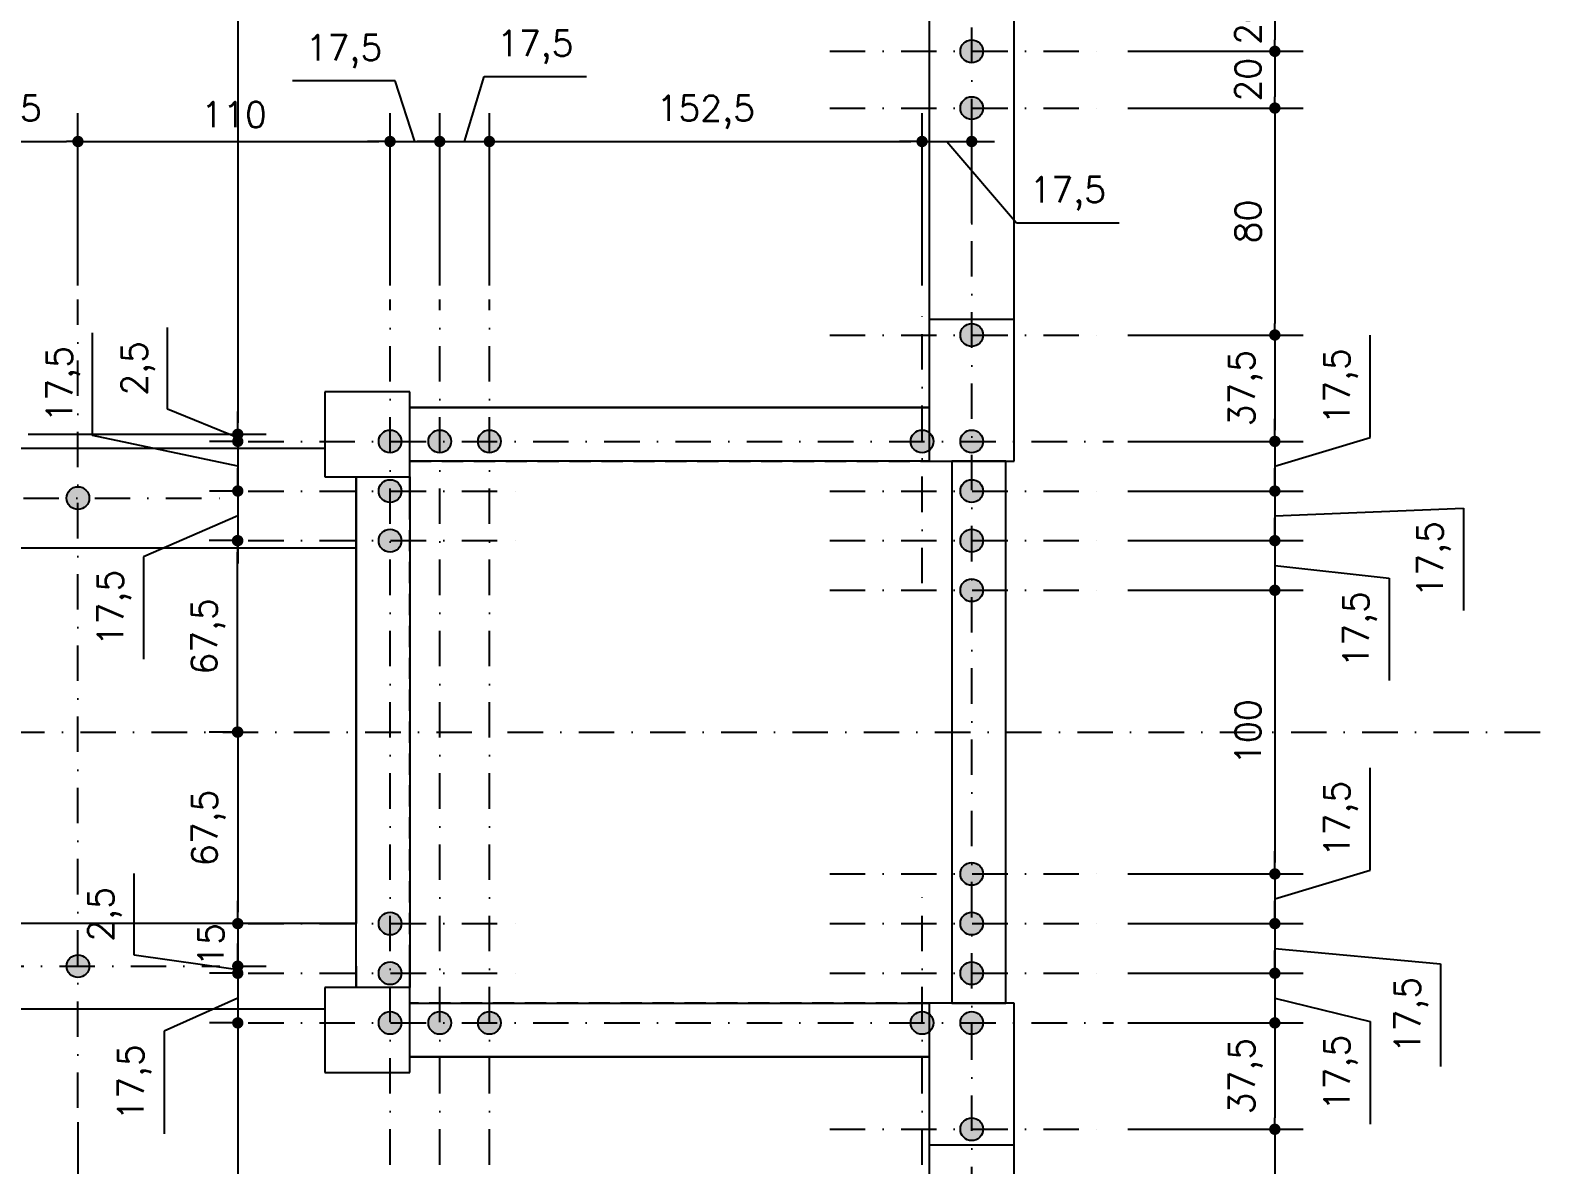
# Model space of a CAD drawing. Extents: x 26375 to 47400, y -1187 to 1911.
# Drawn here: x 29976 to 30509, y 481 to 881 of the extents above; entities that cross this region are included whole.
import ezdxf

# ---------------------------------------------------------------- set-up
doc = ezdxf.new("R2010")
doc.units = 0
doc.header["$LTSCALE"] = 25
doc.linetypes.add('DASHDOT', pattern=[1, 0.5, -0.25, 0, -0.25])
doc.linetypes.add('ESTILO_TQS_0001', pattern=[0.45, 0.3, -0.15])
for name, color, linetype in [('COTA', 1, 'Continuous'), ('EIXO_AUXILIAR', 1, 'DASHDOT'), ('EIXOS', 1, 'DASHDOT'), ('FERRO', 4, 'Continuous'), ('H7', 1, 'Continuous'), ('PROJ', 252, 'Continuous')]:
    doc.layers.add(name, color=color, linetype=linetype)
doc.styles.add('COTA', font='romans.shx')
doc.dimstyles.new('forma', dxfattribs={"dimtxt": 1.8, "dimasz": 0.8, "dimexe": 2, "dimexo": 1, "dimgap": 1, "dimtad": 1, "dimdec": 1, "dimzin": 9, "dimtxsty": 'COTA', "dimblk1": 'DOT', "dimblk2": 'DOT', "dimsah": 1, "dimcen": 0, "dimdle": 1, "dimclrd": 256, "dimclre": 256, "dimclrt": 2, "dimadec": 0, "dimazin": 0, "dimtfac": 1, "dimtdec": 0, "dimtmove": 0, "dimatfit": 3, "dimfxl": 1, "dimtolj": 1, "dimtzin": 0, "dimarcsym": 0})

# ---------------------------------------------------------------- blocks, each defined once
blk = doc.blocks.new('GR-1409')
at = {"layer": 'H7'}
blk.add_hatch(color=256, dxfattribs=at).paths.add_polyline_path([(-4, 0, 1), (4, 0, 1)])
at = {"layer": 'FERRO', "linetype": 'Continuous'}
blk.add_circle((0, 0), 4, dxfattribs=at)
blk = doc.blocks.new('GR-0909')
at = {"layer": 'H7'}
blk.add_hatch(color=256, dxfattribs=at).paths.add_polyline_path([(4, 0, 1), (-4, 0, 1)])
at = {"layer": 'FERRO', "linetype": 'Continuous'}
blk.add_circle((0, 0), 4, dxfattribs=at)
blk = doc.blocks.new('PROJ-FUND')
at = {"layer": 'PROJ'}
for p, q in [((30292.38, 908.08), (30292.38, 778.58)), ((30322.38, 778.58), (30322.38, 908.08)), ((30292.38, 747.58), (30109.38, 747.58)), ((30109.38, 747.58), (30292.38, 747.58)), ((30109.38, 728.58), (30109.38, 747.58)), ((30292.38, 747.58), (30292.38, 728.58)), ((30079.38, 733.08), (29969.88, 733.08)), ((30292.38, 728.58), (30109.38, 728.58)), ((30319.38, 728.58), (30300.38, 728.58)), ((30300.38, 728.58), (30300.38, 537.58)), ((30319.38, 537.58), (30319.38, 728.58)), ((30319.38, 537.58), (30319.38, 728.58)), ((30090.38, 723.08), (30090.38, 715.58)), ((30090.38, 723.08), (30090.38, 698.08)), ((30090.38, 723.08), (30109.38, 723.08)), ((30090.38, 543.08), (30090.38, 723.08)), ((30109.38, 723.08), (30109.38, 543.08)), ((29969.88, 698.08), (30090.38, 698.08)), ((30090.38, 698.08), (30090.38, 565.58)), ((30090.38, 565.58), (29969.88, 565.58)), ((30090.38, 543.08), (30090.38, 565.58)), ((30090.38, 550.58), (30090.38, 543.08)), ((30109.38, 543.08), (30090.38, 543.08)), ((29969.88, 535.58), (30079.38, 535.58)), ((30109.38, 537.58), (30292.38, 537.58)), ((30109.38, 518.58), (30109.38, 537.58)), ((30292.38, 537.58), (30292.38, 518.58)), ((30300.38, 537.58), (30319.38, 537.58)), ((30109.38, 518.58), (30292.38, 518.58)), ((30292.38, 518.58), (30109.38, 518.58)), ((30292.38, 487.58), (30292.38, 358.08)), ((30322.38, 358.08), (30322.38, 487.58))]:
    blk.add_line(p, q, dxfattribs=at)
at = {"layer": 'PROJ', "linetype": 'Continuous'}
for p, q in [((30322.38, 778.58), (30292.38, 778.58)), ((30292.38, 778.58), (30292.38, 728.58)), ((30322.38, 728.58), (30322.38, 778.58)), ((30109.38, 753.08), (30079.38, 753.08)), ((30079.38, 753.08), (30079.38, 723.08)), ((30109.38, 723.08), (30109.38, 753.08)), ((30292.38, 728.58), (30322.38, 728.58)), ((30079.38, 723.08), (30109.38, 723.08)), ((30109.38, 543.08), (30079.38, 543.08)), ((30079.38, 543.08), (30079.38, 513.08)), ((30109.38, 513.08), (30109.38, 543.08)), ((30322.38, 537.58), (30292.38, 537.58)), ((30292.38, 537.58), (30292.38, 487.58)), ((30322.38, 487.58), (30322.38, 537.58)), ((30079.38, 513.08), (30109.38, 513.08)), ((30292.38, 487.58), (30322.38, 487.58))]:
    blk.add_line(p, q, dxfattribs=at)
at = {"layer": 'PROJ', "linetype": 'ESTILO_TQS_0001'}
for p, q in [((30109.38, 728.58), (30292.38, 728.58)), ((30300.38, 728.58), (30300.38, 537.58)), ((30109.38, 715.58), (30109.38, 723.08)), ((30109.38, 550.58), (30109.38, 715.58)), ((30109.38, 543.08), (30109.38, 550.58)), ((30292.38, 537.58), (30109.38, 537.58))]:
    blk.add_line(p, q, dxfattribs=at)
blk = doc.blocks.new('_Dot')
at = {"color": 0, "linetype": 'ByBlock', "lineweight": -2}
blk.add_line((-0.5, 0), (-1, 0), dxfattribs=at)
at = {"color": 0, "linetype": 'ByBlock', "const_width": 0.5}
blk.add_lwpolyline([(-0.25, 0, 1), (0.25, 0, 1)], format="xyb", close=True, dxfattribs=at)
blk = doc.blocks.new('*D893')
at = {"layer": 'COTA', "lineweight": -2, "transparency": 16777216}
for p, q in [((29939.88, 790.58), (29939.88, 851.29)), ((29992.38, 790.58), (29992.38, 851.29)), ((29943.88, 841.29), (29988.38, 841.29))]:
    blk.add_line(p, q, dxfattribs=at)
at = {"layer": 'Defpoints', "color": 0, "transparency": 16777216}
for p in [(29992.38, 841.29), (29939.88, 785.58), (29992.38, 785.58)]:
    blk.add_point(p, dxfattribs=at)
at = {"layer": 'COTA', "lineweight": -2, "transparency": 16777216, "xscale": 4, "yscale": 4, "zscale": 4, "rotation": 180}
blk.add_blockref('_Dot', (29939.88, 841.29), dxfattribs=at)
at = {"layer": 'COTA', "lineweight": -2, "transparency": 16777216, "xscale": 4, "yscale": 4, "zscale": 4}
blk.add_blockref('_Dot', (29992.38, 841.29), dxfattribs=at)
at = {"layer": 'COTA', "color": 2, "transparency": 16777216, "insert": (29966.13, 851.65), "char_height": 9, "attachment_point": 5, "style": 'COTA'}
blk.add_mtext('\\A1;52,5 ', dxfattribs=at)
blk = doc.blocks.new('*D894')
at = {"layer": 'COTA', "lineweight": -2, "transparency": 16777216}
for p, q in [((29992.38, 790.58), (29992.38, 851.29)), ((30102.38, 790.58), (30102.38, 851.29)), ((29996.38, 841.29), (30098.38, 841.29))]:
    blk.add_line(p, q, dxfattribs=at)
at = {"layer": 'Defpoints', "color": 0, "transparency": 16777216}
for p in [(30102.38, 841.29), (29992.38, 785.58), (30102.38, 785.58)]:
    blk.add_point(p, dxfattribs=at)
at = {"layer": 'COTA', "lineweight": -2, "transparency": 16777216, "xscale": 4, "yscale": 4, "zscale": 4, "rotation": 180}
blk.add_blockref('_Dot', (29992.38, 841.29), dxfattribs=at)
at = {"layer": 'COTA', "lineweight": -2, "transparency": 16777216, "xscale": 4, "yscale": 4, "zscale": 4}
blk.add_blockref('_Dot', (30102.38, 841.29), dxfattribs=at)
at = {"layer": 'COTA', "color": 2, "transparency": 16777216, "insert": (30047.38, 850.79), "char_height": 9, "attachment_point": 5, "style": 'COTA'}
blk.add_mtext('\\A1;110 ', dxfattribs=at)
blk = doc.blocks.new('*D895')
at = {"layer": 'COTA', "lineweight": -2, "transparency": 16777216}
for p, q in [((30104.19, 862.66), (30068.05, 862.66)), ((30111.13, 841.29), (30104.19, 862.66)), ((30102.38, 790.58), (30102.38, 851.29)), ((30119.88, 790.58), (30119.88, 851.29)), ((30098.38, 841.29), (30094.38, 841.29)), ((30102.38, 841.29), (30119.88, 841.29)), ((30102.38, 841.29), (30119.88, 841.29)), ((30123.88, 841.29), (30127.88, 841.29))]:
    blk.add_line(p, q, dxfattribs=at)
at = {"layer": 'Defpoints', "color": 0, "transparency": 16777216}
for p in [(30119.88, 841.29), (30102.38, 785.58), (30119.88, 785.58)]:
    blk.add_point(p, dxfattribs=at)
at = {"layer": 'COTA', "lineweight": -2, "transparency": 16777216, "xscale": 4, "yscale": 4, "zscale": 4}
blk.add_blockref('_Dot', (30102.38, 841.29), dxfattribs=at)
at = {"layer": 'COTA', "lineweight": -2, "transparency": 16777216, "xscale": 4, "yscale": 4, "zscale": 4, "rotation": 180}
blk.add_blockref('_Dot', (30119.88, 841.29), dxfattribs=at)
at = {"layer": 'COTA', "color": 2, "transparency": 16777216, "insert": (30086.12, 873.02), "char_height": 9, "attachment_point": 5, "style": 'COTA'}
blk.add_mtext('\\A1;17,5 ', dxfattribs=at)
blk = doc.blocks.new('*D896')
at = {"layer": 'COTA', "lineweight": -2, "transparency": 16777216}
for p, q in [((30128.63, 841.29), (30135.49, 864.15)), ((30135.49, 864.15), (30171.63, 864.15)), ((30119.88, 790.58), (30119.88, 851.29)), ((30137.38, 790.58), (30137.38, 851.29)), ((30115.88, 841.29), (30111.88, 841.29)), ((30119.88, 841.29), (30137.38, 841.29)), ((30119.88, 841.29), (30137.38, 841.29)), ((30141.38, 841.29), (30145.38, 841.29))]:
    blk.add_line(p, q, dxfattribs=at)
at = {"layer": 'Defpoints', "color": 0, "transparency": 16777216}
for p in [(30137.38, 841.29), (30119.88, 785.58), (30137.38, 785.58)]:
    blk.add_point(p, dxfattribs=at)
at = {"layer": 'COTA', "lineweight": -2, "transparency": 16777216, "xscale": 4, "yscale": 4, "zscale": 4}
blk.add_blockref('_Dot', (30119.88, 841.29), dxfattribs=at)
at = {"layer": 'COTA', "lineweight": -2, "transparency": 16777216, "xscale": 4, "yscale": 4, "zscale": 4, "rotation": 180}
blk.add_blockref('_Dot', (30137.38, 841.29), dxfattribs=at)
at = {"layer": 'COTA', "color": 2, "transparency": 16777216, "insert": (30153.56, 874.51), "char_height": 9, "attachment_point": 5, "style": 'COTA'}
blk.add_mtext('\\A1;17,5 ', dxfattribs=at)
blk = doc.blocks.new('*D897')
at = {"layer": 'COTA', "lineweight": -2, "transparency": 16777216}
for p, q in [((30137.38, 790.58), (30137.38, 851.29)), ((30289.88, 790.58), (30289.88, 851.29)), ((30141.38, 841.29), (30285.88, 841.29))]:
    blk.add_line(p, q, dxfattribs=at)
at = {"layer": 'Defpoints', "color": 0, "transparency": 16777216}
for p in [(30289.88, 841.29), (30137.38, 785.58), (30289.88, 785.58)]:
    blk.add_point(p, dxfattribs=at)
at = {"layer": 'COTA', "lineweight": -2, "transparency": 16777216, "xscale": 4, "yscale": 4, "zscale": 4, "rotation": 180}
blk.add_blockref('_Dot', (30137.38, 841.29), dxfattribs=at)
at = {"layer": 'COTA', "lineweight": -2, "transparency": 16777216, "xscale": 4, "yscale": 4, "zscale": 4}
blk.add_blockref('_Dot', (30289.88, 841.29), dxfattribs=at)
at = {"layer": 'COTA', "color": 2, "transparency": 16777216, "insert": (30213.63, 851.65), "char_height": 9, "attachment_point": 5, "style": 'COTA'}
blk.add_mtext('\\A1;152,5 ', dxfattribs=at)
blk = doc.blocks.new('*D903')
at = {"layer": 'COTA', "lineweight": -2, "transparency": 16777216}
for p, q in [((30289.88, 790.58), (30289.88, 851.29)), ((30307.38, 812.53), (30307.38, 851.29)), ((30285.88, 841.29), (30281.88, 841.29)), ((30289.88, 841.29), (30307.38, 841.29)), ((30289.88, 841.29), (30307.38, 841.29)), ((30298.63, 841.29), (30323.17, 812.58)), ((30311.38, 841.29), (30315.38, 841.29)), ((30323.17, 812.58), (30359.31, 812.58))]:
    blk.add_line(p, q, dxfattribs=at)
at = {"layer": 'Defpoints', "color": 0, "transparency": 16777216}
for p in [(30307.38, 841.29), (30307.38, 807.53), (30289.88, 785.58)]:
    blk.add_point(p, dxfattribs=at)
at = {"layer": 'COTA', "lineweight": -2, "transparency": 16777216, "xscale": 4, "yscale": 4, "zscale": 4}
blk.add_blockref('_Dot', (30289.88, 841.29), dxfattribs=at)
at = {"layer": 'COTA', "lineweight": -2, "transparency": 16777216, "xscale": 4, "yscale": 4, "zscale": 4, "rotation": 180}
blk.add_blockref('_Dot', (30307.38, 841.29), dxfattribs=at)
at = {"layer": 'COTA', "color": 2, "transparency": 16777216, "insert": (30341.24, 822.93), "char_height": 9, "attachment_point": 5, "style": 'COTA'}
blk.add_mtext('\\A1;17,5 ', dxfattribs=at)
blk = doc.blocks.new('*D936')
at = {"layer": 'COTA', "lineweight": -2, "transparency": 16777216}
for p, q in [((29939.88, 495.58), (29939.88, 431.67)), ((29992.38, 495.58), (29992.38, 431.67)), ((29943.88, 441.67), (29988.38, 441.67))]:
    blk.add_line(p, q, dxfattribs=at)
at = {"layer": 'Defpoints', "color": 0, "transparency": 16777216}
for p in [(29939.88, 500.58), (29992.38, 500.58), (29992.38, 441.67)]:
    blk.add_point(p, dxfattribs=at)
at = {"layer": 'COTA', "lineweight": -2, "transparency": 16777216, "xscale": 4, "yscale": 4, "zscale": 4, "rotation": 180}
blk.add_blockref('_Dot', (29939.88, 441.67), dxfattribs=at)
at = {"layer": 'COTA', "lineweight": -2, "transparency": 16777216, "xscale": 4, "yscale": 4, "zscale": 4}
blk.add_blockref('_Dot', (29992.38, 441.67), dxfattribs=at)
at = {"layer": 'COTA', "color": 2, "transparency": 16777216, "insert": (29966.13, 452.02), "char_height": 9, "attachment_point": 5, "style": 'COTA'}
blk.add_mtext('\\A1;52,5 ', dxfattribs=at)
blk = doc.blocks.new('*D937')
at = {"layer": 'COTA', "lineweight": -2, "transparency": 16777216}
for p, q in [((29992.38, 495.58), (29992.38, 431.67)), ((30102.38, 475.58), (30102.38, 431.67)), ((29996.38, 441.67), (30098.38, 441.67))]:
    blk.add_line(p, q, dxfattribs=at)
at = {"layer": 'Defpoints', "color": 0, "transparency": 16777216}
for p in [(29992.38, 500.58), (30102.38, 480.58), (30102.38, 441.67)]:
    blk.add_point(p, dxfattribs=at)
at = {"layer": 'COTA', "lineweight": -2, "transparency": 16777216, "xscale": 4, "yscale": 4, "zscale": 4, "rotation": 180}
blk.add_blockref('_Dot', (29992.38, 441.67), dxfattribs=at)
at = {"layer": 'COTA', "lineweight": -2, "transparency": 16777216, "xscale": 4, "yscale": 4, "zscale": 4}
blk.add_blockref('_Dot', (30102.38, 441.67), dxfattribs=at)
at = {"layer": 'COTA', "color": 2, "transparency": 16777216, "insert": (30034.38, 451.17), "char_height": 9, "attachment_point": 5, "style": 'COTA'}
blk.add_mtext('\\A1;110 ', dxfattribs=at)
blk = doc.blocks.new('*D983')
at = {"layer": 'COTA', "lineweight": -2, "transparency": 16777216}
for p, q in [((30362.38, 893.08), (30424.23, 893.08)), ((30414.23, 889.08), (30414.23, 877.08)), ((30362.38, 873.08), (30424.23, 873.08))]:
    blk.add_line(p, q, dxfattribs=at)
at = {"layer": 'Defpoints', "color": 0, "transparency": 16777216}
for p in [(30357.38, 893.08), (30357.38, 873.08), (30414.23, 873.08)]:
    blk.add_point(p, dxfattribs=at)
at = {"layer": 'COTA', "lineweight": -2, "transparency": 16777216, "xscale": 4, "yscale": 4, "zscale": 4}
for p, rotation in [((30414.23, 893.08), 90), ((30414.23, 873.08), 270)]:
    blk.add_blockref('_Dot', p, dxfattribs=dict(at, rotation=rotation))
at = {"layer": 'COTA', "color": 2, "transparency": 16777216, "insert": (30404.73, 883.08), "char_height": 9, "attachment_point": 5, "rotation": 90, "style": 'COTA'}
blk.add_mtext('\\A1;20 ', dxfattribs=at)
blk = doc.blocks.new('*D984')
at = {"layer": 'COTA', "lineweight": -2, "transparency": 16777216}
for p, q in [((30362.38, 873.08), (30424.23, 873.08)), ((30414.23, 869.08), (30414.23, 857.08)), ((30362.38, 853.08), (30424.23, 853.08))]:
    blk.add_line(p, q, dxfattribs=at)
at = {"layer": 'Defpoints', "color": 0, "transparency": 16777216}
for p in [(30357.38, 873.08), (30357.38, 853.08), (30414.23, 853.08)]:
    blk.add_point(p, dxfattribs=at)
at = {"layer": 'COTA', "lineweight": -2, "transparency": 16777216, "xscale": 4, "yscale": 4, "zscale": 4}
for p, rotation in [((30414.23, 873.08), 90), ((30414.23, 853.08), 270)]:
    blk.add_blockref('_Dot', p, dxfattribs=dict(at, rotation=rotation))
at = {"layer": 'COTA', "color": 2, "transparency": 16777216, "insert": (30404.73, 863.08), "char_height": 9, "attachment_point": 5, "rotation": 90, "style": 'COTA'}
blk.add_mtext('\\A1;20 ', dxfattribs=at)
blk = doc.blocks.new('*D985')
at = {"layer": 'COTA', "lineweight": -2, "transparency": 16777216}
for p, q in [((30362.38, 853.08), (30424.23, 853.08)), ((30414.23, 849.08), (30414.23, 777.08)), ((30362.38, 773.08), (30424.23, 773.08))]:
    blk.add_line(p, q, dxfattribs=at)
at = {"layer": 'Defpoints', "color": 0, "transparency": 16777216}
for p in [(30357.38, 853.08), (30357.38, 773.08), (30414.23, 773.08)]:
    blk.add_point(p, dxfattribs=at)
at = {"layer": 'COTA', "lineweight": -2, "transparency": 16777216, "xscale": 4, "yscale": 4, "zscale": 4}
for p, rotation in [((30414.23, 853.08), 90), ((30414.23, 773.08), 270)]:
    blk.add_blockref('_Dot', p, dxfattribs=dict(at, rotation=rotation))
at = {"layer": 'COTA', "color": 2, "transparency": 16777216, "insert": (30404.73, 813.08), "char_height": 9, "attachment_point": 5, "rotation": 90, "style": 'COTA'}
blk.add_mtext('\\A1;80 ', dxfattribs=at)
blk = doc.blocks.new('*D986')
at = {"layer": 'COTA', "lineweight": -2, "transparency": 16777216}
for p, q in [((30362.38, 773.08), (30424.23, 773.08)), ((30414.23, 769.08), (30414.23, 739.58)), ((30362.38, 735.58), (30424.23, 735.58))]:
    blk.add_line(p, q, dxfattribs=at)
at = {"layer": 'Defpoints', "color": 0, "transparency": 16777216}
for p in [(30357.38, 773.08), (30357.38, 735.58), (30414.23, 735.58)]:
    blk.add_point(p, dxfattribs=at)
at = {"layer": 'COTA', "lineweight": -2, "transparency": 16777216, "xscale": 4, "yscale": 4, "zscale": 4}
for p, rotation in [((30414.23, 773.08), 90), ((30414.23, 735.58), 270)]:
    blk.add_blockref('_Dot', p, dxfattribs=dict(at, rotation=rotation))
at = {"layer": 'COTA', "color": 2, "transparency": 16777216, "insert": (30403.87, 754.33), "char_height": 9, "attachment_point": 5, "rotation": 90, "style": 'COTA'}
blk.add_mtext('\\A1;37,5 ', dxfattribs=at)
blk = doc.blocks.new('*D987')
at = {"layer": 'COTA', "lineweight": -2, "transparency": 16777216}
for p, q in [((30447.8, 736.9), (30447.8, 773.04)), ((30414.23, 739.58), (30414.23, 743.58)), ((30414.23, 726.83), (30447.8, 736.9)), ((30362.38, 735.58), (30424.23, 735.58)), ((30414.23, 735.58), (30414.23, 718.08)), ((30414.23, 735.58), (30414.23, 718.08)), ((30362.38, 718.08), (30424.23, 718.08)), ((30414.23, 714.08), (30414.23, 710.08))]:
    blk.add_line(p, q, dxfattribs=at)
at = {"layer": 'Defpoints', "color": 0, "transparency": 16777216}
for p in [(30357.38, 735.58), (30357.38, 718.08), (30414.23, 718.08)]:
    blk.add_point(p, dxfattribs=at)
at = {"layer": 'COTA', "lineweight": -2, "transparency": 16777216, "xscale": 4, "yscale": 4, "zscale": 4}
for p, rotation in [((30414.23, 735.58), 270), ((30414.23, 718.08), 90)]:
    blk.add_blockref('_Dot', p, dxfattribs=dict(at, rotation=rotation))
at = {"layer": 'COTA', "color": 2, "transparency": 16777216, "insert": (30437.44, 754.97), "char_height": 9, "attachment_point": 5, "rotation": 90, "style": 'COTA'}
blk.add_mtext('\\A1;17,5 ', dxfattribs=at)
blk = doc.blocks.new('*D988')
at = {"layer": 'COTA', "lineweight": -2, "transparency": 16777216}
for p, q in [((30414.23, 722.08), (30414.23, 726.08)), ((30362.38, 718.08), (30424.23, 718.08)), ((30414.23, 718.08), (30414.23, 700.58)), ((30414.23, 718.08), (30414.23, 700.58)), ((30414.23, 709.33), (30480.66, 712.09)), ((30480.66, 712.09), (30480.66, 675.95)), ((30362.38, 700.58), (30424.23, 700.58)), ((30414.23, 696.58), (30414.23, 692.58))]:
    blk.add_line(p, q, dxfattribs=at)
at = {"layer": 'Defpoints', "color": 0, "transparency": 16777216}
for p in [(30357.38, 718.08), (30357.38, 700.58), (30414.23, 700.58)]:
    blk.add_point(p, dxfattribs=at)
at = {"layer": 'COTA', "lineweight": -2, "transparency": 16777216, "xscale": 4, "yscale": 4, "zscale": 4}
for p, rotation in [((30414.23, 718.08), 270), ((30414.23, 700.58), 90)]:
    blk.add_blockref('_Dot', p, dxfattribs=dict(at, rotation=rotation))
at = {"layer": 'COTA', "color": 2, "transparency": 16777216, "insert": (30470.3, 694.02), "char_height": 9, "attachment_point": 5, "rotation": 90, "style": 'COTA'}
blk.add_mtext('\\A1;17,5 ', dxfattribs=at)
blk = doc.blocks.new('*D989')
at = {"layer": 'COTA', "lineweight": -2, "transparency": 16777216}
for p, q in [((30414.23, 704.58), (30414.23, 708.58)), ((30362.38, 700.58), (30424.23, 700.58)), ((30414.23, 700.58), (30414.23, 683.08)), ((30414.23, 700.58), (30414.23, 683.08)), ((30414.23, 691.83), (30454.52, 687.38)), ((30362.38, 683.08), (30424.23, 683.08)), ((30454.52, 687.38), (30454.52, 651.24)), ((30414.23, 679.08), (30414.23, 675.08))]:
    blk.add_line(p, q, dxfattribs=at)
at = {"layer": 'Defpoints', "color": 0, "transparency": 16777216}
for p in [(30357.38, 700.58), (30357.38, 683.08), (30414.23, 683.08)]:
    blk.add_point(p, dxfattribs=at)
at = {"layer": 'COTA', "lineweight": -2, "transparency": 16777216, "xscale": 4, "yscale": 4, "zscale": 4}
for p, rotation in [((30414.23, 700.58), 270), ((30414.23, 683.08), 90)]:
    blk.add_blockref('_Dot', p, dxfattribs=dict(at, rotation=rotation))
at = {"layer": 'COTA', "color": 2, "transparency": 16777216, "insert": (30444.16, 669.31), "char_height": 9, "attachment_point": 5, "rotation": 90, "style": 'COTA'}
blk.add_mtext('\\A1;17,5 ', dxfattribs=at)
blk = doc.blocks.new('*D990')
at = {"layer": 'COTA', "lineweight": -2, "transparency": 16777216}
for p, q in [((30362.38, 683.08), (30424.23, 683.08)), ((30414.23, 679.08), (30414.23, 587.08)), ((30362.38, 583.08), (30424.23, 583.08))]:
    blk.add_line(p, q, dxfattribs=at)
at = {"layer": 'Defpoints', "color": 0, "transparency": 16777216}
for p in [(30357.38, 683.08), (30357.38, 583.08), (30414.23, 583.08)]:
    blk.add_point(p, dxfattribs=at)
at = {"layer": 'COTA', "lineweight": -2, "transparency": 16777216, "xscale": 4, "yscale": 4, "zscale": 4}
for p, rotation in [((30414.23, 683.08), 90), ((30414.23, 583.08), 270)]:
    blk.add_blockref('_Dot', p, dxfattribs=dict(at, rotation=rotation))
at = {"layer": 'COTA', "color": 2, "transparency": 16777216, "insert": (30404.73, 633.08), "char_height": 9, "attachment_point": 5, "rotation": 90, "style": 'COTA'}
blk.add_mtext('\\A1;100 ', dxfattribs=at)
blk = doc.blocks.new('*D991')
at = {"layer": 'COTA', "lineweight": -2, "transparency": 16777216}
for p, q in [((30447.8, 584.4), (30447.8, 620.54)), ((30414.23, 587.08), (30414.23, 591.08)), ((30362.38, 583.08), (30424.23, 583.08)), ((30414.23, 574.33), (30447.8, 584.4)), ((30414.23, 583.08), (30414.23, 565.58)), ((30414.23, 583.08), (30414.23, 565.58)), ((30362.38, 565.58), (30424.23, 565.58)), ((30414.23, 561.58), (30414.23, 557.58))]:
    blk.add_line(p, q, dxfattribs=at)
at = {"layer": 'Defpoints', "color": 0, "transparency": 16777216}
for p in [(30357.38, 583.08), (30357.38, 565.58), (30414.23, 565.58)]:
    blk.add_point(p, dxfattribs=at)
at = {"layer": 'COTA', "lineweight": -2, "transparency": 16777216, "xscale": 4, "yscale": 4, "zscale": 4}
for p, rotation in [((30414.23, 583.08), 270), ((30414.23, 565.58), 90)]:
    blk.add_blockref('_Dot', p, dxfattribs=dict(at, rotation=rotation))
at = {"layer": 'COTA', "color": 2, "transparency": 16777216, "insert": (30437.44, 602.47), "char_height": 9, "attachment_point": 5, "rotation": 90, "style": 'COTA'}
blk.add_mtext('\\A1;17,5 ', dxfattribs=at)
blk = doc.blocks.new('*D992')
at = {"layer": 'COTA', "lineweight": -2, "transparency": 16777216}
for p, q in [((30414.23, 569.58), (30414.23, 573.58)), ((30362.38, 565.58), (30424.23, 565.58)), ((30414.23, 565.58), (30414.23, 548.08)), ((30414.23, 565.58), (30414.23, 548.08)), ((30414.23, 556.83), (30472.61, 551.41)), ((30472.61, 551.41), (30472.61, 515.26)), ((30362.38, 548.08), (30424.23, 548.08)), ((30414.23, 544.08), (30414.23, 540.08))]:
    blk.add_line(p, q, dxfattribs=at)
at = {"layer": 'Defpoints', "color": 0, "transparency": 16777216}
for p in [(30357.38, 565.58), (30357.38, 548.08), (30414.23, 548.08)]:
    blk.add_point(p, dxfattribs=at)
at = {"layer": 'COTA', "lineweight": -2, "transparency": 16777216, "xscale": 4, "yscale": 4, "zscale": 4}
for p, rotation in [((30414.23, 565.58), 270), ((30414.23, 548.08), 90)]:
    blk.add_blockref('_Dot', p, dxfattribs=dict(at, rotation=rotation))
at = {"layer": 'COTA', "color": 2, "transparency": 16777216, "insert": (30462.26, 533.33), "char_height": 9, "attachment_point": 5, "rotation": 90, "style": 'COTA'}
blk.add_mtext('\\A1;17,5 ', dxfattribs=at)
blk = doc.blocks.new('*D993')
at = {"layer": 'COTA', "lineweight": -2, "transparency": 16777216}
for p, q in [((30414.23, 552.08), (30414.23, 556.08)), ((30362.38, 548.08), (30424.23, 548.08)), ((30414.23, 548.08), (30414.23, 530.58)), ((30414.23, 548.08), (30414.23, 530.58)), ((30414.23, 539.33), (30447.8, 531.03)), ((30362.38, 530.58), (30424.23, 530.58)), ((30447.8, 531.03), (30447.8, 494.89)), ((30414.23, 526.58), (30414.23, 522.58))]:
    blk.add_line(p, q, dxfattribs=at)
at = {"layer": 'Defpoints', "color": 0, "transparency": 16777216}
for p in [(30357.38, 548.08), (30357.38, 530.58), (30414.23, 530.58)]:
    blk.add_point(p, dxfattribs=at)
at = {"layer": 'COTA', "lineweight": -2, "transparency": 16777216, "xscale": 4, "yscale": 4, "zscale": 4}
for p, rotation in [((30414.23, 548.08), 270), ((30414.23, 530.58), 90)]:
    blk.add_blockref('_Dot', p, dxfattribs=dict(at, rotation=rotation))
at = {"layer": 'COTA', "color": 2, "transparency": 16777216, "insert": (30437.44, 512.96), "char_height": 9, "attachment_point": 5, "rotation": 90, "style": 'COTA'}
blk.add_mtext('\\A1;17,5 ', dxfattribs=at)
blk = doc.blocks.new('*D994')
at = {"layer": 'COTA', "lineweight": -2, "transparency": 16777216}
for p, q in [((30362.38, 530.58), (30424.23, 530.58)), ((30414.23, 526.58), (30414.23, 497.08)), ((30362.38, 493.08), (30424.23, 493.08))]:
    blk.add_line(p, q, dxfattribs=at)
at = {"layer": 'Defpoints', "color": 0, "transparency": 16777216}
for p in [(30357.38, 530.58), (30357.38, 493.08), (30414.23, 493.08)]:
    blk.add_point(p, dxfattribs=at)
at = {"layer": 'COTA', "lineweight": -2, "transparency": 16777216, "xscale": 4, "yscale": 4, "zscale": 4}
for p, rotation in [((30414.23, 530.58), 90), ((30414.23, 493.08), 270)]:
    blk.add_blockref('_Dot', p, dxfattribs=dict(at, rotation=rotation))
at = {"layer": 'COTA', "color": 2, "transparency": 16777216, "insert": (30403.87, 511.83), "char_height": 9, "attachment_point": 5, "rotation": 90, "style": 'COTA'}
blk.add_mtext('\\A1;37,5 ', dxfattribs=at)
blk = doc.blocks.new('*D995')
at = {"layer": 'COTA', "lineweight": -2, "transparency": 16777216}
for p, q in [((30362.38, 493.08), (30424.23, 493.08)), ((30414.23, 489.08), (30414.23, 417.08)), ((30362.38, 413.08), (30424.23, 413.08))]:
    blk.add_line(p, q, dxfattribs=at)
at = {"layer": 'Defpoints', "color": 0, "transparency": 16777216}
for p in [(30357.38, 493.08), (30357.38, 413.08), (30414.23, 413.08)]:
    blk.add_point(p, dxfattribs=at)
at = {"layer": 'COTA', "lineweight": -2, "transparency": 16777216, "xscale": 4, "yscale": 4, "zscale": 4}
for p, rotation in [((30414.23, 493.08), 90), ((30414.23, 413.08), 270)]:
    blk.add_blockref('_Dot', p, dxfattribs=dict(at, rotation=rotation))
at = {"layer": 'COTA', "color": 2, "transparency": 16777216, "insert": (30404.73, 453.08), "char_height": 9, "attachment_point": 5, "rotation": 90, "style": 'COTA'}
blk.add_mtext('\\A1;80 ', dxfattribs=at)
blk = doc.blocks.new('*D1098')
at = {"layer": 'COTA', "lineweight": -2, "transparency": 16777216}
for p, q in [((29974.88, 1163.08), (30058.7, 1163.08)), ((30048.7, 1159.08), (30048.7, 742.08)), ((29974.88, 738.08), (30058.7, 738.08))]:
    blk.add_line(p, q, dxfattribs=at)
at = {"layer": 'Defpoints', "color": 0, "transparency": 16777216}
for p in [(29969.88, 1163.08), (29969.88, 738.08), (30048.7, 738.08)]:
    blk.add_point(p, dxfattribs=at)
at = {"layer": 'COTA', "lineweight": -2, "transparency": 16777216, "xscale": 4, "yscale": 4, "zscale": 4}
for p, rotation in [((30048.7, 1163.08), 90), ((30048.7, 738.08), 270)]:
    blk.add_blockref('_Dot', p, dxfattribs=dict(at, rotation=rotation))
at = {"layer": 'COTA', "color": 2, "transparency": 16777216, "insert": (30039.2, 950.58), "char_height": 9, "attachment_point": 5, "rotation": 90, "style": 'COTA'}
blk.add_mtext('\\A1;425 ', dxfattribs=at)
blk = doc.blocks.new('*D1099')
at = {"layer": 'COTA', "lineweight": -2, "transparency": 16777216}
for p, q in [((30023.97, 746.9), (30023.97, 775.76)), ((30048.7, 736.83), (30023.97, 746.9)), ((30048.7, 742.08), (30048.7, 746.08)), ((29974.88, 738.08), (30058.7, 738.08)), ((30048.7, 738.08), (30048.7, 735.58)), ((30048.7, 738.08), (30048.7, 735.58)), ((30047.38, 735.58), (30038.7, 735.58)), ((30048.7, 731.58), (30048.7, 727.58))]:
    blk.add_line(p, q, dxfattribs=at)
at = {"layer": 'Defpoints', "color": 0, "transparency": 16777216}
for p in [(29969.88, 738.08), (30048.7, 735.58), (30052.38, 735.58)]:
    blk.add_point(p, dxfattribs=at)
at = {"layer": 'COTA', "lineweight": -2, "transparency": 16777216, "xscale": 4, "yscale": 4, "zscale": 4}
for p, rotation in [((30048.7, 738.08), 270), ((30048.7, 735.58), 90)]:
    blk.add_blockref('_Dot', p, dxfattribs=dict(at, rotation=rotation))
at = {"layer": 'COTA', "color": 2, "transparency": 16777216, "insert": (30013.61, 761.33), "char_height": 9, "attachment_point": 5, "rotation": 90, "style": 'COTA'}
blk.add_mtext('\\A1;2,5 ', dxfattribs=at)
blk = doc.blocks.new('*D1100')
at = {"layer": 'COTA', "lineweight": -2, "transparency": 16777216}
for p, q in [((29997.52, 737.65), (29997.52, 773.79)), ((30048.7, 739.58), (30048.7, 743.58)), ((30048.7, 726.83), (29997.52, 737.65)), ((30047.38, 735.58), (30038.7, 735.58)), ((30048.7, 735.58), (30048.7, 718.08)), ((30048.7, 735.58), (30048.7, 718.08)), ((30047.38, 718.08), (30038.7, 718.08)), ((30048.7, 714.08), (30048.7, 710.08))]:
    blk.add_line(p, q, dxfattribs=at)
at = {"layer": 'Defpoints', "color": 0, "transparency": 16777216}
for p in [(30052.38, 735.58), (30048.7, 718.08), (30052.38, 718.08)]:
    blk.add_point(p, dxfattribs=at)
at = {"layer": 'COTA', "lineweight": -2, "transparency": 16777216, "xscale": 4, "yscale": 4, "zscale": 4}
for p, rotation in [((30048.7, 735.58), 270), ((30048.7, 718.08), 90)]:
    blk.add_blockref('_Dot', p, dxfattribs=dict(at, rotation=rotation))
at = {"layer": 'COTA', "color": 2, "transparency": 16777216, "insert": (29987.16, 755.72), "char_height": 9, "attachment_point": 5, "rotation": 90, "style": 'COTA'}
blk.add_mtext('\\A1;17,5 ', dxfattribs=at)
blk = doc.blocks.new('*D1101')
at = {"layer": 'COTA', "lineweight": -2, "transparency": 16777216}
for p, q in [((30048.7, 722.08), (30048.7, 726.08)), ((30047.38, 718.08), (30038.7, 718.08)), ((30048.7, 718.08), (30048.7, 700.58)), ((30048.7, 718.08), (30048.7, 700.58)), ((30048.7, 709.33), (30015.48, 694.91)), ((30047.38, 700.58), (30038.7, 700.58)), ((30015.48, 694.91), (30015.48, 658.77)), ((30048.7, 696.58), (30048.7, 692.58))]:
    blk.add_line(p, q, dxfattribs=at)
at = {"layer": 'Defpoints', "color": 0, "transparency": 16777216}
for p in [(30052.38, 718.08), (30048.7, 700.58), (30052.38, 700.58)]:
    blk.add_point(p, dxfattribs=at)
at = {"layer": 'COTA', "lineweight": -2, "transparency": 16777216, "xscale": 4, "yscale": 4, "zscale": 4}
for p, rotation in [((30048.7, 718.08), 270), ((30048.7, 700.58), 90)]:
    blk.add_blockref('_Dot', p, dxfattribs=dict(at, rotation=rotation))
at = {"layer": 'COTA', "color": 2, "transparency": 16777216, "insert": (30005.13, 676.84), "char_height": 9, "attachment_point": 5, "rotation": 90, "style": 'COTA'}
blk.add_mtext('\\A1;17,5 ', dxfattribs=at)
blk = doc.blocks.new('*D1102')
at = {"layer": 'COTA', "lineweight": -2, "transparency": 16777216}
for p, q in [((30047.38, 633.1), (30038.7, 633.1)), ((30048.7, 629.1), (30048.7, 569.58)), ((30047.38, 565.58), (30038.7, 565.58))]:
    blk.add_line(p, q, dxfattribs=at)
at = {"layer": 'Defpoints', "color": 0, "transparency": 16777216}
for p in [(30052.38, 633.1), (30048.7, 565.58), (30052.38, 565.58)]:
    blk.add_point(p, dxfattribs=at)
at = {"layer": 'COTA', "lineweight": -2, "transparency": 16777216, "xscale": 4, "yscale": 4, "zscale": 4}
for p, rotation in [((30048.7, 633.1), 90), ((30048.7, 565.58), 270)]:
    blk.add_blockref('_Dot', p, dxfattribs=dict(at, rotation=rotation))
at = {"layer": 'COTA', "color": 2, "transparency": 16777216, "insert": (30038.34, 599.34), "char_height": 9, "attachment_point": 5, "rotation": 90, "style": 'COTA'}
blk.add_mtext('\\A1;67,5 ', dxfattribs=at)
blk = doc.blocks.new('*D1103')
at = {"layer": 'COTA', "lineweight": -2, "transparency": 16777216}
for p, q in [((30048.7, 569.58), (30048.7, 573.58)), ((30047.38, 565.58), (30038.7, 565.58)), ((30048.7, 565.58), (30048.7, 550.58)), ((30047.38, 550.58), (30058.7, 550.58)), ((30048.7, 546.58), (30048.7, 542.58))]:
    blk.add_line(p, q, dxfattribs=at)
at = {"layer": 'Defpoints', "color": 0, "transparency": 16777216}
for p in [(30052.38, 565.58), (30042.38, 550.58), (30048.7, 550.58)]:
    blk.add_point(p, dxfattribs=at)
at = {"layer": 'COTA', "lineweight": -2, "transparency": 16777216, "xscale": 4, "yscale": 4, "zscale": 4}
for p, rotation in [((30048.7, 565.58), 270), ((30048.7, 550.58), 90)]:
    blk.add_blockref('_Dot', p, dxfattribs=dict(at, rotation=rotation))
at = {"layer": 'COTA', "color": 2, "transparency": 16777216, "insert": (30039.2, 558.08), "char_height": 9, "attachment_point": 5, "rotation": 90, "style": 'COTA'}
blk.add_mtext('\\A1;15 ', dxfattribs=at)
blk = doc.blocks.new('*D1104')
at = {"layer": 'COTA', "lineweight": -2, "transparency": 16777216}
for p, q in [((30012.19, 554.44), (30012.19, 583.3)), ((30048.7, 554.58), (30048.7, 558.58)), ((30048.7, 549.33), (30012.19, 554.44)), ((30047.38, 550.58), (30058.7, 550.58)), ((30048.7, 550.58), (30048.7, 548.08)), ((30048.7, 550.58), (30048.7, 548.08)), ((30047.38, 548.08), (30038.7, 548.08)), ((30048.7, 544.08), (30048.7, 540.08))]:
    blk.add_line(p, q, dxfattribs=at)
at = {"layer": 'Defpoints', "color": 0, "transparency": 16777216}
for p in [(30042.38, 550.58), (30048.7, 548.08), (30052.38, 548.08)]:
    blk.add_point(p, dxfattribs=at)
at = {"layer": 'COTA', "lineweight": -2, "transparency": 16777216, "xscale": 4, "yscale": 4, "zscale": 4}
for p, rotation in [((30048.7, 550.58), 270), ((30048.7, 548.08), 90)]:
    blk.add_blockref('_Dot', p, dxfattribs=dict(at, rotation=rotation))
at = {"layer": 'COTA', "color": 2, "transparency": 16777216, "insert": (30001.83, 568.87), "char_height": 9, "attachment_point": 5, "rotation": 90, "style": 'COTA'}
blk.add_mtext('\\A1;2,5 ', dxfattribs=at)
blk = doc.blocks.new('*D1105')
at = {"layer": 'COTA', "lineweight": -2, "transparency": 16777216}
for p, q in [((30048.7, 552.08), (30048.7, 556.08)), ((30047.38, 548.08), (30038.7, 548.08)), ((30048.7, 548.08), (30048.7, 530.58)), ((30048.7, 548.08), (30048.7, 530.58)), ((30048.7, 539.33), (30022.72, 527.68)), ((30047.38, 530.58), (30038.7, 530.58)), ((30022.72, 527.68), (30022.72, 491.53)), ((30048.7, 526.58), (30048.7, 522.58))]:
    blk.add_line(p, q, dxfattribs=at)
at = {"layer": 'Defpoints', "color": 0, "transparency": 16777216}
for p in [(30052.38, 548.08), (30048.7, 530.58), (30052.38, 530.58)]:
    blk.add_point(p, dxfattribs=at)
at = {"layer": 'COTA', "lineweight": -2, "transparency": 16777216, "xscale": 4, "yscale": 4, "zscale": 4}
for p, rotation in [((30048.7, 548.08), 270), ((30048.7, 530.58), 90)]:
    blk.add_blockref('_Dot', p, dxfattribs=dict(at, rotation=rotation))
at = {"layer": 'COTA', "color": 2, "transparency": 16777216, "insert": (30012.36, 509.6), "char_height": 9, "attachment_point": 5, "rotation": 90, "style": 'COTA'}
blk.add_mtext('\\A1;17,5 ', dxfattribs=at)
blk = doc.blocks.new('*D1106')
at = {"layer": 'COTA', "lineweight": -2, "transparency": 16777216}
for p, q in [((30047.38, 530.58), (30038.7, 530.58)), ((30048.7, 526.58), (30048.7, 107.08)), ((29974.88, 103.08), (30058.7, 103.08))]:
    blk.add_line(p, q, dxfattribs=at)
at = {"layer": 'Defpoints', "color": 0, "transparency": 16777216}
for p in [(30052.38, 530.58), (29969.88, 103.08), (30048.7, 103.08)]:
    blk.add_point(p, dxfattribs=at)
at = {"layer": 'COTA', "lineweight": -2, "transparency": 16777216, "xscale": 4, "yscale": 4, "zscale": 4}
for p, rotation in [((30048.7, 530.58), 90), ((30048.7, 103.08), 270)]:
    blk.add_blockref('_Dot', p, dxfattribs=dict(at, rotation=rotation))
at = {"layer": 'COTA', "color": 2, "transparency": 16777216, "insert": (30038.34, 316.83), "char_height": 9, "attachment_point": 5, "rotation": 90, "style": 'COTA'}
blk.add_mtext('\\A1;427,5 ', dxfattribs=at)
blk = doc.blocks.new('*D1109')
at = {"layer": 'COTA', "lineweight": -2, "transparency": 16777216}
for p, q in [((30043.7, 700.58), (30038.6, 700.58)), ((30048.6, 637.1), (30048.6, 696.58)), ((30043.7, 633.1), (30038.6, 633.1))]:
    blk.add_line(p, q, dxfattribs=at)
at = {"layer": 'Defpoints', "color": 0, "transparency": 16777216}
for p in [(30048.6, 700.58), (30048.7, 700.58), (30048.7, 633.1)]:
    blk.add_point(p, dxfattribs=at)
at = {"layer": 'COTA', "lineweight": -2, "transparency": 16777216, "xscale": 4, "yscale": 4, "zscale": 4}
for p, rotation in [((30048.6, 700.58), 90), ((30048.6, 633.1), 270)]:
    blk.add_blockref('_Dot', p, dxfattribs=dict(at, rotation=rotation))
at = {"layer": 'COTA', "color": 2, "transparency": 16777216, "insert": (30038.24, 666.84), "char_height": 9, "attachment_point": 5, "rotation": 90, "style": 'COTA'}
blk.add_mtext('\\A1;67,5 ', dxfattribs=at)

msp = doc.modelspace()

# ---------------------------------------------------------------- linework, layer by layer
at = {"layer": 'EIXO_AUXILIAR', "color": 2}
for p, q in [((30307.38, 15.58), (30307.38, 1250.58)), ((30257.38, 873.08), (30357.38, 873.08)), ((30257.38, 853.08), (30357.38, 853.08)), ((29992.38, 500.58), (29992.38, 785.58)), ((30102.38, 480.58), (30102.38, 785.58)), ((30119.88, 480.58), (30119.88, 785.58)), ((30137.38, 480.58), (30137.38, 785.58)), ((30289.88, 685.58), (30289.88, 785.58)), ((30257.38, 773.08), (30357.38, 773.08)), ((30052.38, 735.58), (30357.38, 735.58)), ((27889.88, 715.58), (30042.38, 715.58)), ((30052.38, 718.08), (30152.38, 718.08)), ((30257.38, 718.08), (30357.38, 718.08)), ((30052.38, 700.58), (30152.38, 700.58)), ((30257.38, 700.58), (30357.38, 700.58)), ((30257.38, 683.08), (30357.38, 683.08)), ((30257.38, 583.08), (30357.38, 583.08)), ((30289.88, 480.58), (30289.88, 580.58)), ((30052.38, 565.58), (30152.38, 565.58)), ((30257.38, 565.58), (30357.38, 565.58)), ((28479.88, 550.58), (30042.38, 550.58)), ((30052.38, 548.08), (30152.38, 548.08)), ((30257.38, 548.08), (30357.38, 548.08)), ((30052.38, 530.58), (30357.38, 530.58)), ((30257.38, 493.08), (30357.38, 493.08))]:
    msp.add_line(p, q, dxfattribs=at)
at = {"layer": 'EIXOS'}
msp.add_line((27382.82, 633.1), (31556.89, 633.1), dxfattribs=at)

# ---------------------------------------------------------------- block references
at = {"rotation": 90}
for p in [(30307.38, 873.08), (30307.38, 853.08), (30307.38, 773.08), (30102.38, 718.08), (30307.38, 718.08), (30307.38, 683.08), (30307.38, 583.08), (30102.38, 548.08), (30307.38, 548.08), (30307.38, 493.08)]:
    msp.add_blockref('GR-1409', p, dxfattribs=at)
for name, p in [('GR-0909', (30102.38, 735.58)), ('GR-1409', (30119.88, 735.58)), ('GR-0909', (30137.38, 735.58)), ('GR-1409', (30289.88, 735.58)), ('GR-0909', (30307.38, 735.58)), ('GR-0909', (29992.38, 715.58)), ('GR-0909', (30102.38, 700.58)), ('GR-0909', (30307.38, 700.58)), ('GR-0909', (30102.38, 565.58)), ('GR-0909', (30307.38, 565.58)), ('GR-0909', (29992.38, 550.58)), ('GR-0909', (30102.38, 530.58)), ('GR-1409', (30119.88, 530.58)), ('GR-0909', (30137.38, 530.58)), ('GR-1409', (30289.88, 530.58)), ('GR-0909', (30307.38, 530.58))]:
    msp.add_blockref(name, p)
at = {"layer": 'COTA'}
msp.add_blockref('PROJ-FUND', (0, 0), dxfattribs=at)

# ---------------------------------------------------------------- dimensions: what is measured, and where the dimension line sits
for base, p1, p2, picture, middle in [((30048.7, 738.08), (29969.88, 1163.08), (29969.88, 738.08), '*D1098', (30039.2, 950.58)), ((30414.23, 773.08), (30357.38, 853.08), (30357.38, 773.08), '*D985', (30404.73, 813.08)), ((30414.23, 735.58), (30357.38, 773.08), (30357.38, 735.58), '*D986', (30403.87, 754.33)), ((30414.23, 718.08), (30357.38, 735.58), (30357.38, 718.08), '*D987', (30437.44, 741.9)), ((30414.23, 583.08), (30357.38, 683.08), (30357.38, 583.08), '*D990', (30404.73, 633.08)), ((30048.7, 565.58), (30052.38, 633.1), (30052.38, 565.58), '*D1102', (30038.34, 599.34)), ((30414.23, 565.58), (30357.38, 583.08), (30357.38, 565.58), '*D991', (30437.44, 589.4)), ((30048.7, 103.08), (30052.38, 530.58), (29969.88, 103.08), '*D1106', (30038.34, 316.83)), ((30414.23, 493.08), (30357.38, 530.58), (30357.38, 493.08), '*D994', (30403.87, 511.83)), ((30414.23, 413.08), (30357.38, 493.08), (30357.38, 413.08), '*D995', (30404.73, 453.08))]:
    dim = msp.add_linear_dim(base=base, p1=p1, p2=p2, angle=90, dimstyle='forma', override={"dimscale": 5, "dimpost": ' ', "dimtmove": 1}, dxfattribs=at)
    dim.commit()
    dim.dimension.update_dxf_attribs({"geometry": picture, "text_midpoint": middle})
for base, p1, p2, override, picture, middle in [((30414.23, 873.08), (30357.38, 893.08), (30357.38, 873.08), {"dimscale": 5, "dimpost": ' ', "dimtmove": 1}, '*D983', (30414.23, 883.08)), ((30414.23, 853.08), (30357.38, 873.08), (30357.38, 853.08), {"dimscale": 5, "dimpost": ' ', "dimtmove": 1}, '*D984', (30414.23, 863.08)), ((30048.7, 735.58), (29969.88, 738.08), (30052.38, 735.58), {"dimscale": 5, "dimpost": ' ', "dimtmove": 1}, '*D1099', (30023.97, 751.9)), ((30048.7, 718.08), (30052.38, 735.58), (30052.38, 718.08), {"dimscale": 5, "dimpost": ' ', "dimtmove": 1}, '*D1100', (29997.52, 742.65)), ((30048.7, 700.58), (30052.38, 718.08), (30052.38, 700.58), {"dimscale": 5, "dimpost": ' ', "dimtmove": 1}, '*D1101', (30015.48, 689.91)), ((30414.23, 700.58), (30357.38, 718.08), (30357.38, 700.58), {"dimscale": 5, "dimpost": ' ', "dimtmove": 1}, '*D988', (30480.66, 707.09)), ((30414.23, 683.08), (30357.38, 700.58), (30357.38, 683.08), {"dimscale": 5, "dimpost": ' ', "dimtmove": 1}, '*D989', (30454.52, 682.38)), ((30048.6, 700.58), (30048.7, 633.1), (30048.7, 700.58), {"dimscale": 5, "dimpost": ' '}, '*D1109', (30048.6, 666.84)), ((30048.7, 548.08), (30042.38, 550.58), (30052.38, 548.08), {"dimscale": 5, "dimpost": ' ', "dimtmove": 1}, '*D1104', (30012.19, 559.44)), ((30048.7, 550.58), (30052.38, 565.58), (30042.38, 550.58), {"dimscale": 5, "dimpost": ' ', "dimtmove": 1}, '*D1103', (30048.7, 558.08)), ((30414.23, 548.08), (30357.38, 565.58), (30357.38, 548.08), {"dimscale": 5, "dimpost": ' ', "dimtmove": 1}, '*D992', (30472.61, 546.41)), ((30048.7, 530.58), (30052.38, 548.08), (30052.38, 530.58), {"dimscale": 5, "dimpost": ' ', "dimtmove": 1}, '*D1105', (30022.72, 522.68)), ((30414.23, 530.58), (30357.38, 548.08), (30357.38, 530.58), {"dimscale": 5, "dimpost": ' ', "dimtmove": 1}, '*D993', (30447.8, 526.03))]:
    dim = msp.add_linear_dim(base=base, p1=p1, p2=p2, angle=90, dimstyle='forma', override=override, dxfattribs=at)
    dim.commit()
    dim.dimension.update_dxf_attribs({"geometry": picture, "text_midpoint": middle, "dimtype": 160})
for base, p1, p2, picture, middle in [((30137.38, 841.29), (30119.88, 785.58), (30137.38, 785.58), '*D896', (30140.49, 874.51)), ((29992.38, 841.29), (29939.88, 785.58), (29992.38, 785.58), '*D893', (29966.13, 851.65)), ((30102.38, 841.29), (29992.38, 785.58), (30102.38, 785.58), '*D894', (30047.38, 850.79)), ((30289.88, 841.29), (30137.38, 785.58), (30289.88, 785.58), '*D897', (30213.63, 851.65)), ((29992.38, 441.67), (29939.88, 500.58), (29992.38, 500.58), '*D936', (29966.13, 452.02))]:
    dim = msp.add_linear_dim(base=base, p1=p1, p2=p2, dimstyle='forma', override={"dimscale": 5, "dimpost": ' ', "dimtmove": 1}, dxfattribs=at)
    dim.commit()
    dim.dimension.update_dxf_attribs({"geometry": picture, "text_midpoint": middle})
for base, p1, p2, picture, middle in [((30119.88, 841.29), (30102.38, 785.58), (30119.88, 785.58), '*D895', (30099.19, 862.66)), ((30307.38, 841.29), (30289.88, 785.58), (30307.38, 807.53), '*D903', (30328.17, 812.58)), ((30102.38, 441.67), (29992.38, 500.58), (30102.38, 480.58), '*D937', (30034.38, 441.67))]:
    dim = msp.add_linear_dim(base=base, p1=p1, p2=p2, dimstyle='forma', override={"dimscale": 5, "dimpost": ' ', "dimtmove": 1}, dxfattribs=at)
    dim.commit()
    dim.dimension.update_dxf_attribs({"geometry": picture, "text_midpoint": middle, "dimtype": 160})

doc.saveas('drawing.dxf')
